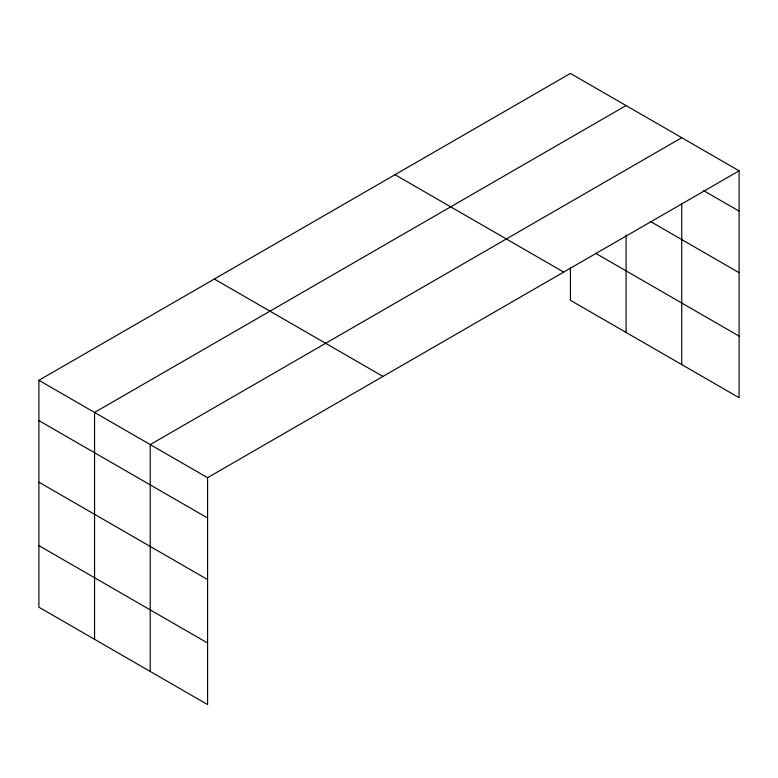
<?xml version="1.0" encoding="UTF-8"?>
<svg xmlns="http://www.w3.org/2000/svg" width="778" height="778" viewBox="0 0 778 778"><rect width="100%" height="100%" fill="white"/><g stroke="black" fill="none" stroke-linecap="round" stroke-linejoin="round"><path stroke-width="1.17" d="M739.1 170.82L570.42 73.433L38.9 380.306L38.9 607.18L207.58 704.567L207.58 477.692L739.1 170.82L739.1 397.694L570.42 300.308L570.42 267.72M626.086 105.565L94.566 412.437L94.566 639.322M681.752 137.706L150.232 444.578L150.232 671.463M703.643 190.649L739.1 211.12M650.243 221.39L739.1 272.689M595.627 253.297L739.1 336.125M395.02 174.7L563.7 272.086M214.3 279.03L382.98 376.416M38.9 380.306L207.58 477.692M38.9 420.606L207.58 517.992M38.9 482.175L207.58 579.561M38.9 545.611L207.58 642.998M681.752 203.359L681.752 364.59M626.086 234.975L626.086 332.449"/></g></svg>
